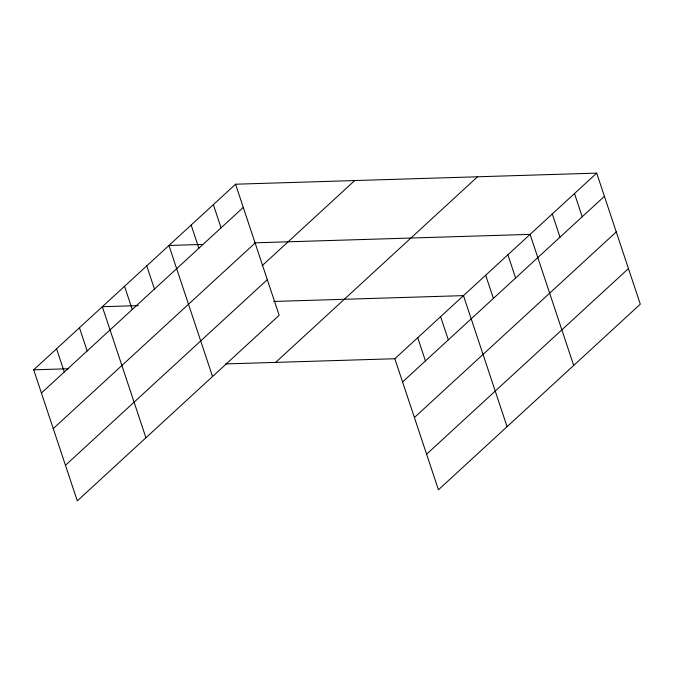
<?xml version="1.0" encoding="UTF-8"?>
<svg xmlns="http://www.w3.org/2000/svg" width="674" height="674" viewBox="0 0 674 674"><rect width="100%" height="100%" fill="white"/><g stroke="black" fill="none" stroke-linecap="round" stroke-linejoin="round"><path stroke-width="1.01" d="M235.563 184.213L279.154 315.264L77.299 500.875L33.7 369.815L235.563 184.213L596.701 173.125L640.3 304.185L438.437 489.787L394.846 358.737L596.701 173.125M41.417 393.018L243.28 207.415M53.254 428.613L255.117 243.002M262.093 265.741L354.735 180.556M65.454 465.279L267.317 279.676M275.666 362.393L477.529 176.782M402.563 381.939L604.426 196.328M414.4 417.526L616.263 231.923M426.6 454.2L628.463 268.589M202.849 244.418L168.947 245.462L212.546 376.513M254.216 242.842L530.093 234.375L573.684 365.434M138.288 305.608L102.33 306.712L145.929 437.763M273.695 301.455L463.476 295.625L507.075 426.684M33.7 369.815L68.63 368.745M225.529 363.926L394.846 358.737M574.501 193.548L582.218 216.75M552.292 213.961L560.01 237.164M507.884 254.797L515.602 278M485.684 275.211L493.402 298.413M440.602 316.662L448.32 339.864M417.72 337.699L425.437 360.902M213.355 204.626L221.072 227.829M191.146 225.049L198.872 248.251M146.738 265.876L154.464 289.079M124.538 286.298L132.256 309.501M79.456 327.749L87.173 350.952M56.574 348.778L64.3 371.989"/></g></svg>
